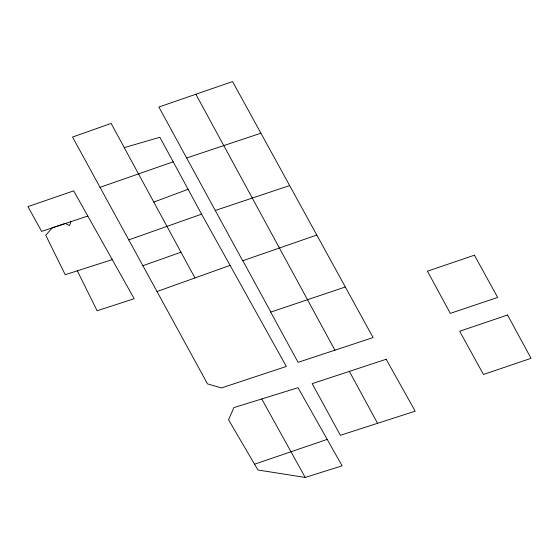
<?xml version="1.0" encoding="UTF-8"?>
<svg xmlns="http://www.w3.org/2000/svg" width="559" height="559" viewBox="0 0 559 559"><rect width="100%" height="100%" fill="white"/><g stroke="black" fill="none" stroke-linecap="round" stroke-linejoin="round"><path stroke-width="0.84" d="M87.805 216.026L70.888 221.657L69.589 225.584L65.438 223.467L52.197 227.869L45.754 235.262L65.214 274.7L112.261 259.621M153.795 202.085L188.103 189.298M157.009 291.525L230.077 265.371M194.944 277.949L111.129 123.434L72.537 137.046L142.901 265.721L180.969 252.193M128.766 239.881L201.582 214.153L286.327 366.452L221.518 387.925L207.508 383.893L142.901 265.721M100.033 187.328L173.192 161.817M316.806 235.046L242.697 260.767L158.861 107.028L232.572 81.565L373.077 337.573L298.08 362.344L270.689 312.111L345.322 287.005M254.562 464.201L327.19 439.395M215.264 210.47L289.646 185.567M186.657 157.994L260.913 133.203M70.888 221.657L41.597 231.398L27.95 206.62L73.683 190.857L134.188 298.716L97.105 310.769L77.345 270.815M305.2 477.435L342.101 465.836L298.045 387.694L233.865 407.609L228.575 419.816L257.951 470L305.2 477.435L261.738 398.958M124.259 147.625L159.881 137.269L201.582 214.153M242.844 260.718L270.842 312.062M349.361 371.386L377.556 423.31M195.867 94.247L334.925 350.179M474.43 255.211L427.446 271.178L450.316 313.375L497.664 297.444L474.43 255.211M507.544 315.017L459.666 331.235L483.458 374.474L531.05 358.319L507.544 315.017M386.164 359.269L312.174 383.642L340.375 435.293L415.197 411.179L386.164 359.269"/></g></svg>
